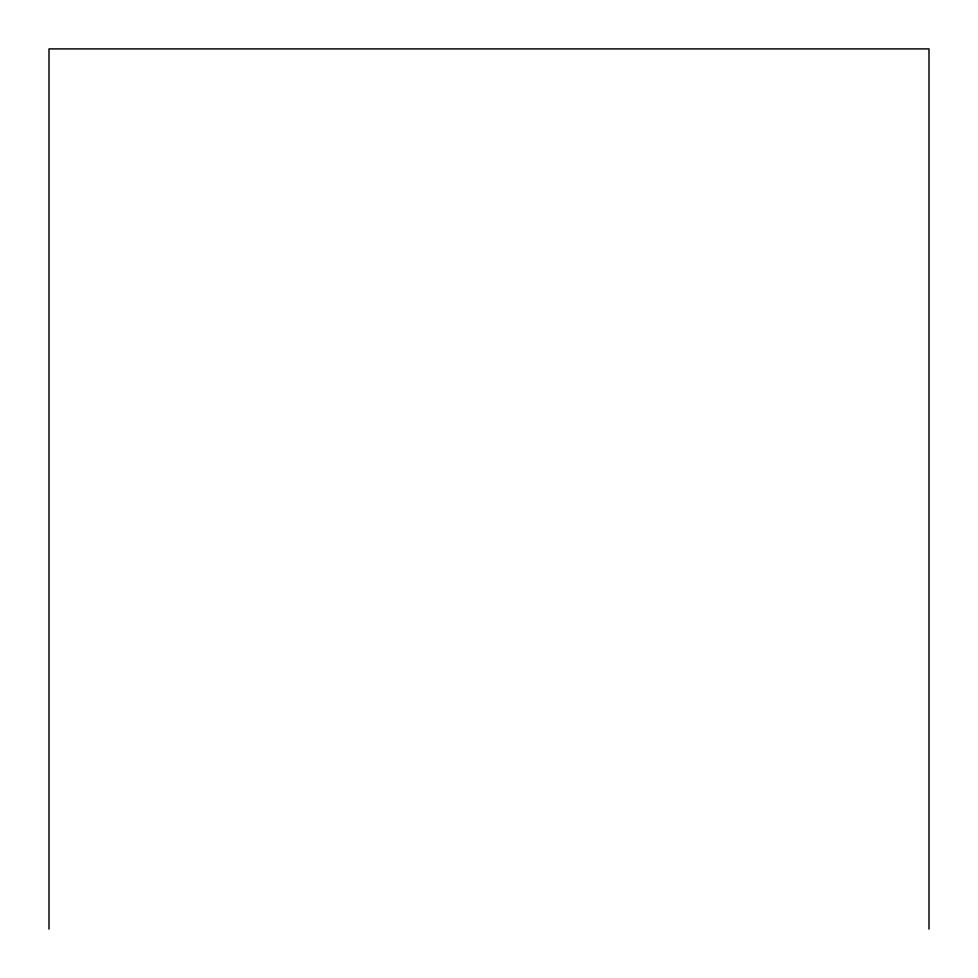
<?xml version="1.0" encoding="UTF-8"?>
<svg xmlns="http://www.w3.org/2000/svg" width="978" height="978" viewBox="0 0 978 978"><rect width="100%" height="100%" fill="white"/><g stroke="black" fill="none" stroke-linecap="round" stroke-linejoin="round"><path stroke-width="1.47" d="M929.002 929.1L929.002 48.9L48.998 48.9L48.998 929.1"/></g></svg>
